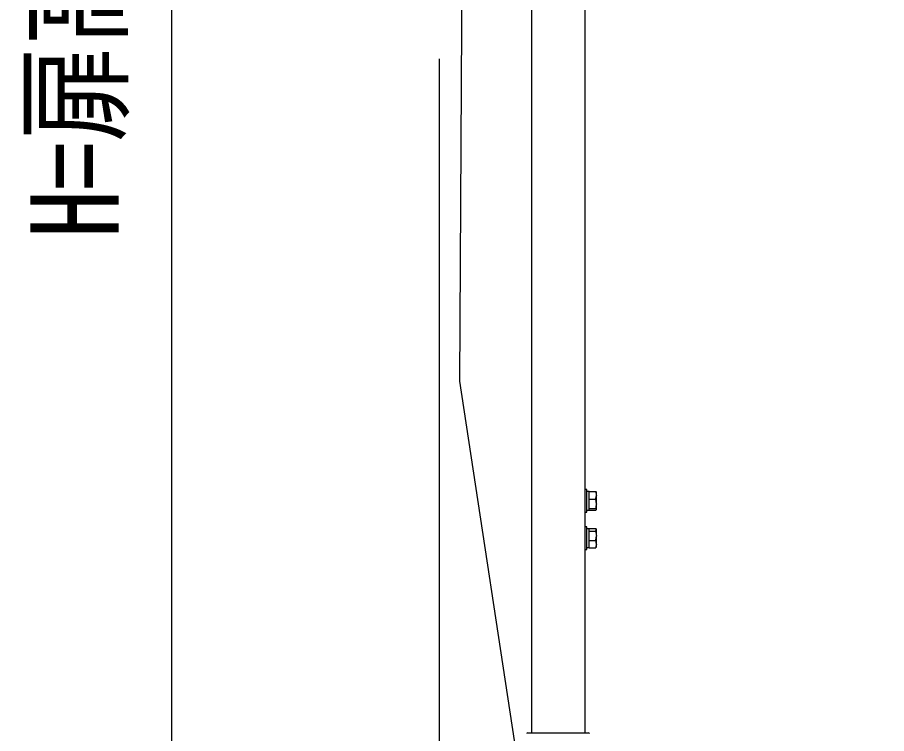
# Model space of a CAD drawing. Units: millimetres, scale not verified. Extents: x -8410 to 8410, y -5940 to 5940.
# Drawn here: x 1005 to 1655, y 560 to 1097 of the extents above; entities that cross this region are included whole.
import ezdxf
from ezdxf.enums import TextEntityAlignment as Align

# ---------------------------------------------------------------- set-up
doc = ezdxf.new("R2010")
doc.units = ezdxf.units.MM
doc.header["$LTSCALE"] = 30
for name, color, linetype in [('0-3_YKK_12', 2, 'Continuous'), ('0-4_YKK_A1', 4, 'Continuous'), ('0-5_YKK_D', 6, 'Continuous')]:
    doc.layers.add(name, color=color, linetype=linetype)
doc.styles.add('ＭＳ ゴシック', font='')
doc.styles.get('ＭＳ ゴシック').set_extended_font_data('MS Gothic')

msp = doc.modelspace()

# ---------------------------------------------------------------- linework, layer by layer
at = {"layer": '0-3_YKK_12'}
msp.add_lwpolyline([(1381.84, 520.83), (1335.56, 824.2), (1339.06, 1444.94), (1369.57, 1769.05), (1397.1, 2204.9), (1465.12, 2411.9), (1654.99, 2751.03)], dxfattribs=at)
at = {"layer": '0-4_YKK_A1'}
for p, q in [((1389.19, 1657.01), (1389.19, 561.01)), ((1429.19, 1657.01), (1429.19, 561.01)), ((1430.79, 743.21), (1429.19, 743.21)), ((1430.79, 726.21), (1430.79, 743.21)), ((1432.4, 741.74), (1430.8, 741.74)), ((1430.8, 727.68), (1430.8, 741.74)), ((1432.4, 741.69), (1432.4, 741.74)), ((1432.4, 741.69), (1437.32, 741.69)), ((1432.4, 740.86), (1432.4, 741.69)), ((1430.8, 738.38), (1430.79, 738.38)), ((1432.4, 736.65), (1432.4, 740.86)), ((1432.4, 735.82), (1432.4, 736.65)), ((1432.4, 735.82), (1437.32, 735.82)), ((1432.4, 734.83), (1432.4, 735.82)), ((1437.9, 738.95), (1437.9, 741.21)), ((1437.9, 738.95), (1437.9, 738.56)), ((1437.9, 732.56), (1437.9, 738.56)), ((1430.79, 731.03), (1430.8, 731.03)), ((1432.4, 729.83), (1432.4, 734.83)), ((1432.4, 728.84), (1432.4, 729.83)), ((1432.4, 728.84), (1437.32, 728.84)), ((1432.4, 728.68), (1432.4, 728.84)), ((1432.4, 727.68), (1432.4, 728.68)), ((1437.9, 732.56), (1437.9, 732.1)), ((1437.9, 728.32), (1437.9, 732.1)), ((1429.19, 726.21), (1430.79, 726.21)), ((1430.8, 727.68), (1432.4, 727.68)), ((1432.4, 727.73), (1437.32, 727.73)), ((1437.9, 728.32), (1437.9, 728.25)), ((1437.9, 728.21), (1437.9, 728.25)), ((1430.79, 715.21), (1429.19, 715.21)), ((1430.79, 698.21), (1430.79, 715.21)), ((1430.8, 710.38), (1430.79, 710.38)), ((1432.4, 713.74), (1430.8, 713.74)), ((1430.8, 699.68), (1430.8, 713.74)), ((1432.4, 713.92), (1437.32, 713.92)), ((1432.4, 713.74), (1432.4, 713.92)), ((1432.4, 712.36), (1432.4, 713.74)), ((1432.4, 712.1), (1432.4, 712.36)), ((1432.4, 712.1), (1437.32, 712.1)), ((1432.4, 711.08), (1432.4, 712.1)), ((1432.4, 705.91), (1432.4, 711.08)), ((1437.9, 713.21), (1437.78, 713.41)), ((1437.9, 713.07), (1437.9, 713.21)), ((1437.9, 713.07), (1437.9, 712.95)), ((1437.9, 708.74), (1437.9, 712.95)), ((1430.79, 703.03), (1430.8, 703.03)), ((1432.4, 704.9), (1432.4, 705.91)), ((1432.4, 704.9), (1437.32, 704.9)), ((1432.4, 704.13), (1432.4, 704.9)), ((1432.4, 700.26), (1432.4, 704.13)), ((1437.9, 708.74), (1437.9, 708.26)), ((1437.9, 702.38), (1437.9, 708.26)), ((1429.19, 698.21), (1430.79, 698.21)), ((1430.8, 699.68), (1432.4, 699.68)), ((1432.4, 699.5), (1432.4, 700.26)), ((1432.4, 699.5), (1437.32, 699.5)), ((1437.76, 700.01), (1437.32, 699.5)), ((1437.78, 700), (1437.9, 700.21)), ((1437.9, 702.38), (1437.9, 702.02)), ((1437.9, 700.21), (1437.9, 702.02)), ((1386.51, 561.01), (1431.87, 561.01))]:
    msp.add_line(p, q, dxfattribs=at)
for points in [[(1437.9, 738.95), (1437.83, 739.74), (1437.32, 741.69)], [(1437.32, 741.69), (1437.5, 741.58), (1437.8, 741.27)], [(1437.32, 735.82), (1437.5, 736.35), (1437.9, 738.56)], [(1437.9, 732.56), (1437.74, 734.11), (1437.32, 735.82)], [(1437.32, 728.84), (1437.64, 730.04), (1437.9, 732.1)], [(1437.9, 728.32), (1437.83, 728.47), (1437.32, 728.84)], [(1437.32, 727.73), (1437.5, 727.83), (1437.9, 728.25)], [(1437.9, 713.07), (1437.83, 713.31), (1437.32, 713.92)], [(1437.32, 712.1), (1437.5, 712.27), (1437.9, 712.95)], [(1437.9, 708.74), (1437.83, 709.72), (1437.32, 712.1)], [(1437.32, 704.9), (1437.5, 705.55), (1437.9, 708.26)], [(1437.9, 702.38), (1437.74, 703.58), (1437.32, 704.9)], [(1437.32, 699.5), (1437.64, 700.43), (1437.9, 702.02)]]:
    msp.add_lwpolyline(points, dxfattribs=at)
for centre, start, end in [((1386.51, 560.01), 90, 154.08094), ((1431.87, 560.01), 25.91906, 90)]:
    msp.add_arc(centre, 1, start, end, dxfattribs=at)
at = {"layer": '0-5_YKK_D'}
for p, q in [((1120.07, 509.01), (1120.07, 1709.01)), ((1320.07, 1065.63), (1320.07, -421.99))]:
    msp.add_line(p, q, dxfattribs=at)

# ---------------------------------------------------------------- texts
at = {"layer": '0-5_YKK_D', "style": 'ＭＳ ゴシック', "width": 0.8}
msp.add_text('H=扉高さ', height=65.98, rotation=90, dxfattribs=at).set_placement((1100.07, 931.41), align=Align.BOTTOM_LEFT)

doc.saveas('drawing.dxf')
